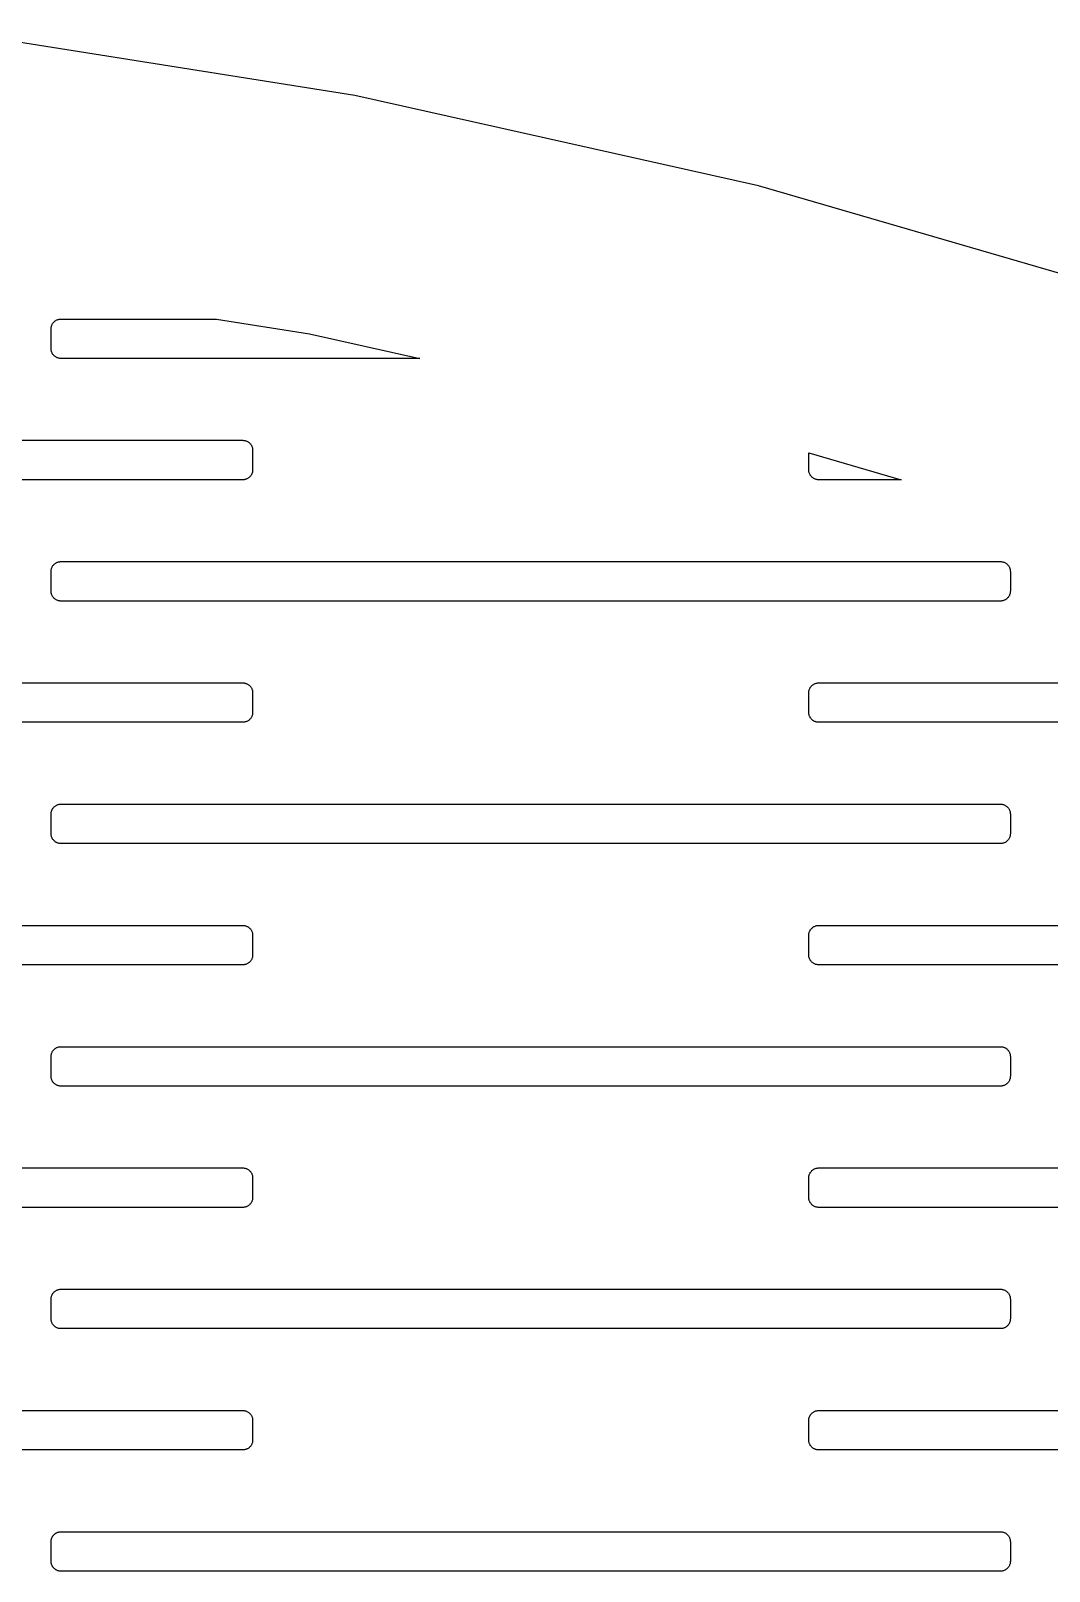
# Model space of a CAD drawing. Header units: metres. Extents: x -217 to 217, y -217 to 217.
# Drawn here: x 30 to 63.6, y 164.7 to 215.5 of the extents above; entities that cross this region are included whole.
import ezdxf

# ---------------------------------------------------------------- set-up
doc = ezdxf.new("R2010")
doc.units = ezdxf.units.M

msp = doc.modelspace()

# ---------------------------------------------------------------- linework, layer by layer
for p, q in [((40.6987, 213.35), (27.222, 215.485)), ((54.0147, 210.374), (40.6987, 213.35)), ((67.1176, 206.567), (54.0147, 210.374)), ((30.6937, 205.753), (30.7006, 205.772)), ((30.7006, 205.772), (30.7087, 205.791)), ((30.7087, 205.791), (30.718, 205.809)), ((30.718, 205.809), (30.7284, 205.827)), ((30.7284, 205.827), (30.7399, 205.844)), ((30.7399, 205.844), (30.7524, 205.86)), ((30.7524, 205.86), (30.7659, 205.875)), ((30.7659, 205.875), (30.7803, 205.89)), ((30.7803, 205.89), (30.7956, 205.903)), ((30.7956, 205.903), (30.8118, 205.916)), ((30.8118, 205.916), (30.8286, 205.927)), ((30.8286, 205.927), (30.8462, 205.938)), ((30.8462, 205.938), (30.8644, 205.947)), ((30.8644, 205.947), (30.8831, 205.955)), ((30.8831, 205.955), (30.9024, 205.962)), ((30.9024, 205.962), (30.922, 205.968)), ((30.922, 205.968), (30.9419, 205.972)), ((30.9419, 205.972), (30.9621, 205.975)), ((30.9621, 205.975), (30.9824, 205.977)), ((30.9824, 205.977), (31.0028, 205.978)), ((31.0028, 205.978), (36.1308, 205.978)), ((36.1308, 205.978), (39.1996, 205.492)), ((30.6778, 205.653), (30.6784, 205.673)), ((30.6778, 205.003), (30.6778, 205.653)), ((30.6784, 205.673), (30.6804, 205.694)), ((30.6804, 205.694), (30.6835, 205.714)), ((30.6835, 205.714), (30.688, 205.734)), ((30.688, 205.734), (30.6937, 205.753)), ((39.1996, 205.492), (42.841, 204.678)), ((30.6784, 204.982), (30.6778, 205.003)), ((30.6804, 204.962), (30.6784, 204.982)), ((30.6835, 204.942), (30.6804, 204.962)), ((30.688, 204.922), (30.6835, 204.942)), ((30.6937, 204.902), (30.688, 204.922)), ((30.7006, 204.883), (30.6937, 204.902)), ((30.7087, 204.864), (30.7006, 204.883)), ((30.718, 204.846), (30.7087, 204.864)), ((30.7284, 204.829), (30.718, 204.846)), ((30.7399, 204.812), (30.7284, 204.829)), ((30.7524, 204.796), (30.7399, 204.812)), ((30.7659, 204.78), (30.7524, 204.796)), ((30.7803, 204.766), (30.7659, 204.78)), ((30.7956, 204.752), (30.7803, 204.766)), ((30.8118, 204.74), (30.7956, 204.752)), ((30.8286, 204.728), (30.8118, 204.74)), ((30.8462, 204.718), (30.8286, 204.728)), ((30.8644, 204.709), (30.8462, 204.718)), ((30.8831, 204.701), (30.8644, 204.709)), ((30.9024, 204.694), (30.8831, 204.701)), ((30.922, 204.688), (30.9024, 204.694)), ((30.9419, 204.684), (30.922, 204.688)), ((30.9621, 204.68), (30.9419, 204.684)), ((30.9824, 204.678), (30.9621, 204.68)), ((31.0028, 204.678), (30.9824, 204.678)), ((42.841, 204.678), (31.0028, 204.678)), ((6.00279, 201.978), (37.0028, 201.978)), ((37.0028, 201.978), (37.0232, 201.977)), ((37.0232, 201.977), (37.0435, 201.975)), ((37.0435, 201.975), (37.0637, 201.972)), ((37.0637, 201.972), (37.0836, 201.968)), ((37.0836, 201.968), (37.1032, 201.962)), ((37.1032, 201.962), (37.1224, 201.955)), ((37.1224, 201.955), (37.1412, 201.947)), ((37.1412, 201.947), (37.1594, 201.938)), ((37.1594, 201.938), (37.1769, 201.927)), ((37.1769, 201.927), (37.1938, 201.916)), ((37.1938, 201.916), (37.21, 201.903)), ((37.21, 201.903), (37.2253, 201.89)), ((37.2253, 201.89), (37.2397, 201.875)), ((37.2397, 201.875), (37.2532, 201.86)), ((37.2532, 201.86), (37.2657, 201.844)), ((37.2657, 201.844), (37.2772, 201.827)), ((37.2772, 201.827), (37.2876, 201.809)), ((37.2876, 201.809), (37.2969, 201.791)), ((37.2969, 201.791), (37.305, 201.772)), ((37.305, 201.772), (37.3119, 201.753)), ((37.3119, 201.753), (37.3176, 201.734)), ((37.3176, 201.734), (37.322, 201.714)), ((37.322, 201.714), (37.3252, 201.694)), ((37.3252, 201.694), (37.3271, 201.673)), ((37.3271, 201.673), (37.3278, 201.653)), ((37.3278, 201.653), (37.3278, 201.003)), ((55.6778, 201.003), (55.6778, 201.564)), ((55.6778, 201.564), (58.7271, 200.678)), ((37.0836, 200.688), (37.0637, 200.684)), ((37.1032, 200.694), (37.0836, 200.688)), ((37.1224, 200.701), (37.1032, 200.694)), ((37.1412, 200.709), (37.1224, 200.701)), ((37.1594, 200.718), (37.1412, 200.709)), ((37.1769, 200.728), (37.1594, 200.718)), ((37.1938, 200.74), (37.1769, 200.728)), ((37.21, 200.752), (37.1938, 200.74)), ((37.2253, 200.766), (37.21, 200.752)), ((37.2397, 200.78), (37.2253, 200.766)), ((37.2532, 200.796), (37.2397, 200.78)), ((37.2657, 200.812), (37.2532, 200.796)), ((37.2772, 200.829), (37.2657, 200.812)), ((37.2876, 200.846), (37.2772, 200.829)), ((37.2969, 200.864), (37.2876, 200.846)), ((37.305, 200.883), (37.2969, 200.864)), ((37.3119, 200.902), (37.305, 200.883)), ((37.3176, 200.922), (37.3119, 200.902)), ((37.322, 200.942), (37.3176, 200.922)), ((37.3252, 200.962), (37.322, 200.942)), ((37.3271, 200.982), (37.3252, 200.962)), ((37.3278, 201.003), (37.3271, 200.982)), ((55.6784, 200.982), (55.6778, 201.003)), ((55.6804, 200.962), (55.6784, 200.982)), ((55.6835, 200.942), (55.6804, 200.962)), ((55.688, 200.922), (55.6835, 200.942)), ((55.6937, 200.902), (55.688, 200.922)), ((55.7006, 200.883), (55.6937, 200.902)), ((55.7087, 200.864), (55.7006, 200.883)), ((55.718, 200.846), (55.7087, 200.864)), ((55.7284, 200.829), (55.718, 200.846)), ((55.7399, 200.812), (55.7284, 200.829)), ((55.7524, 200.796), (55.7399, 200.812)), ((55.7659, 200.78), (55.7524, 200.796)), ((55.7803, 200.766), (55.7659, 200.78)), ((55.7956, 200.752), (55.7803, 200.766)), ((55.8118, 200.74), (55.7956, 200.752)), ((55.8286, 200.728), (55.8118, 200.74)), ((55.8462, 200.718), (55.8286, 200.728)), ((55.8644, 200.709), (55.8462, 200.718)), ((55.8831, 200.701), (55.8644, 200.709)), ((55.9024, 200.694), (55.8831, 200.701)), ((55.922, 200.688), (55.9024, 200.694)), ((55.9419, 200.684), (55.922, 200.688)), ((37.0028, 200.678), (6.00279, 200.678)), ((37.0232, 200.678), (37.0028, 200.678)), ((37.0435, 200.68), (37.0232, 200.678)), ((37.0637, 200.684), (37.0435, 200.68)), ((55.9621, 200.68), (55.9419, 200.684)), ((55.9824, 200.678), (55.9621, 200.68)), ((56.0028, 200.678), (55.9824, 200.678)), ((58.7271, 200.678), (56.0028, 200.678)), ((30.6778, 197.653), (30.6784, 197.673)), ((30.6778, 197.003), (30.6778, 197.653)), ((30.6784, 197.673), (30.6804, 197.694)), ((30.6804, 197.694), (30.6835, 197.714)), ((30.6835, 197.714), (30.688, 197.734)), ((30.688, 197.734), (30.6937, 197.753)), ((30.6937, 197.753), (30.7006, 197.772)), ((30.7006, 197.772), (30.7087, 197.791)), ((30.7087, 197.791), (30.718, 197.809)), ((30.718, 197.809), (30.7284, 197.827)), ((30.7284, 197.827), (30.7399, 197.844)), ((30.7399, 197.844), (30.7524, 197.86)), ((30.7524, 197.86), (30.7659, 197.875)), ((30.7659, 197.875), (30.7803, 197.89)), ((30.7803, 197.89), (30.7956, 197.903)), ((30.7956, 197.903), (30.8118, 197.916)), ((30.8118, 197.916), (30.8286, 197.927)), ((30.8286, 197.927), (30.8462, 197.938)), ((30.8462, 197.938), (30.8644, 197.947)), ((30.8644, 197.947), (30.8831, 197.955)), ((30.8831, 197.955), (30.9024, 197.962)), ((30.9024, 197.962), (30.922, 197.968)), ((30.922, 197.968), (30.9419, 197.972)), ((30.9419, 197.972), (30.9621, 197.975)), ((30.9621, 197.975), (30.9824, 197.977)), ((30.9824, 197.977), (31.0028, 197.978)), ((31.0028, 197.978), (62.0028, 197.978)), ((62.0028, 197.978), (62.0232, 197.977)), ((62.0232, 197.977), (62.0435, 197.975)), ((62.0435, 197.975), (62.0637, 197.972)), ((62.0637, 197.972), (62.0836, 197.968)), ((62.0836, 197.968), (62.1032, 197.962)), ((62.1032, 197.962), (62.1224, 197.955)), ((62.1224, 197.955), (62.1412, 197.947)), ((62.1412, 197.947), (62.1594, 197.938)), ((62.1594, 197.938), (62.1769, 197.927)), ((62.1769, 197.927), (62.1938, 197.916)), ((62.1938, 197.916), (62.21, 197.903)), ((62.21, 197.903), (62.2253, 197.89)), ((62.2253, 197.89), (62.2397, 197.875)), ((62.2397, 197.875), (62.2532, 197.86)), ((62.2532, 197.86), (62.2657, 197.844)), ((62.2657, 197.844), (62.2772, 197.827)), ((62.2772, 197.827), (62.2876, 197.809)), ((62.2876, 197.809), (62.2969, 197.791)), ((62.2969, 197.791), (62.305, 197.772)), ((62.305, 197.772), (62.3119, 197.753)), ((62.3119, 197.753), (62.3176, 197.734)), ((62.3176, 197.734), (62.322, 197.714)), ((62.322, 197.714), (62.3252, 197.694)), ((62.3252, 197.694), (62.3271, 197.673)), ((62.3271, 197.673), (62.3278, 197.653)), ((62.3278, 197.653), (62.3278, 197.003)), ((30.6784, 196.982), (30.6778, 197.003)), ((30.6804, 196.962), (30.6784, 196.982)), ((30.6835, 196.942), (30.6804, 196.962)), ((30.688, 196.922), (30.6835, 196.942)), ((30.6937, 196.902), (30.688, 196.922)), ((30.7006, 196.883), (30.6937, 196.902)), ((30.7087, 196.864), (30.7006, 196.883)), ((30.718, 196.846), (30.7087, 196.864)), ((30.7284, 196.829), (30.718, 196.846)), ((30.7399, 196.812), (30.7284, 196.829)), ((30.7524, 196.796), (30.7399, 196.812)), ((30.7659, 196.78), (30.7524, 196.796)), ((30.7803, 196.766), (30.7659, 196.78)), ((30.7956, 196.752), (30.7803, 196.766)), ((30.8118, 196.74), (30.7956, 196.752)), ((30.8286, 196.728), (30.8118, 196.74)), ((30.8462, 196.718), (30.8286, 196.728)), ((30.8644, 196.709), (30.8462, 196.718)), ((30.8831, 196.701), (30.8644, 196.709)), ((30.9024, 196.694), (30.8831, 196.701)), ((30.922, 196.688), (30.9024, 196.694)), ((30.9419, 196.684), (30.922, 196.688)), ((30.9621, 196.68), (30.9419, 196.684)), ((30.9824, 196.678), (30.9621, 196.68)), ((31.0028, 196.678), (30.9824, 196.678)), ((62.0028, 196.678), (31.0028, 196.678)), ((62.0232, 196.678), (62.0028, 196.678)), ((62.0435, 196.68), (62.0232, 196.678)), ((62.0637, 196.684), (62.0435, 196.68)), ((62.0836, 196.688), (62.0637, 196.684)), ((62.1032, 196.694), (62.0836, 196.688)), ((62.1224, 196.701), (62.1032, 196.694)), ((62.1412, 196.709), (62.1224, 196.701)), ((62.1594, 196.718), (62.1412, 196.709)), ((62.1769, 196.728), (62.1594, 196.718)), ((62.1938, 196.74), (62.1769, 196.728)), ((62.21, 196.752), (62.1938, 196.74)), ((62.2253, 196.766), (62.21, 196.752)), ((62.2397, 196.78), (62.2253, 196.766)), ((62.2532, 196.796), (62.2397, 196.78)), ((62.2657, 196.812), (62.2532, 196.796)), ((62.2772, 196.829), (62.2657, 196.812)), ((62.2876, 196.846), (62.2772, 196.829)), ((62.2969, 196.864), (62.2876, 196.846)), ((62.305, 196.883), (62.2969, 196.864)), ((62.3119, 196.902), (62.305, 196.883)), ((62.3176, 196.922), (62.3119, 196.902)), ((62.322, 196.942), (62.3176, 196.922)), ((62.3252, 196.962), (62.322, 196.942)), ((62.3271, 196.982), (62.3252, 196.962)), ((62.3278, 197.003), (62.3271, 196.982)), ((6.00279, 193.978), (37.0028, 193.978)), ((37.0028, 193.978), (37.0232, 193.977)), ((37.0232, 193.977), (37.0435, 193.975)), ((37.0435, 193.975), (37.0637, 193.972)), ((37.0637, 193.972), (37.0836, 193.968)), ((37.0836, 193.968), (37.1032, 193.962)), ((37.1032, 193.962), (37.1224, 193.955)), ((37.1224, 193.955), (37.1412, 193.947)), ((37.1412, 193.947), (37.1594, 193.938)), ((37.1594, 193.938), (37.1769, 193.927)), ((37.1769, 193.927), (37.1938, 193.916)), ((37.1938, 193.916), (37.21, 193.903)), ((37.21, 193.903), (37.2253, 193.89)), ((37.2253, 193.89), (37.2397, 193.875)), ((37.2397, 193.875), (37.2532, 193.86)), ((37.2532, 193.86), (37.2657, 193.844)), ((37.2657, 193.844), (37.2772, 193.827)), ((37.2772, 193.827), (37.2876, 193.809)), ((37.2876, 193.809), (37.2969, 193.791)), ((37.2969, 193.791), (37.305, 193.772)), ((37.305, 193.772), (37.3119, 193.753)), ((37.3119, 193.753), (37.3176, 193.734)), ((37.3176, 193.734), (37.322, 193.714)), ((37.322, 193.714), (37.3252, 193.694)), ((37.3252, 193.694), (37.3271, 193.673)), ((37.3271, 193.673), (37.3278, 193.653)), ((37.3278, 193.653), (37.3278, 193.003)), ((55.6778, 193.653), (55.6784, 193.673)), ((55.6778, 193.003), (55.6778, 193.653)), ((55.6784, 193.673), (55.6804, 193.694)), ((55.6804, 193.694), (55.6835, 193.714)), ((55.6835, 193.714), (55.688, 193.734)), ((55.688, 193.734), (55.6937, 193.753)), ((55.6937, 193.753), (55.7006, 193.772)), ((55.7006, 193.772), (55.7087, 193.791)), ((55.7087, 193.791), (55.718, 193.809)), ((55.718, 193.809), (55.7284, 193.827)), ((55.7284, 193.827), (55.7399, 193.844)), ((55.7399, 193.844), (55.7524, 193.86)), ((55.7524, 193.86), (55.7659, 193.875)), ((55.7659, 193.875), (55.7803, 193.89)), ((55.7803, 193.89), (55.7956, 193.903)), ((55.7956, 193.903), (55.8118, 193.916)), ((55.8118, 193.916), (55.8286, 193.927)), ((55.8286, 193.927), (55.8462, 193.938)), ((55.8462, 193.938), (55.8644, 193.947)), ((55.8644, 193.947), (55.8831, 193.955)), ((55.8831, 193.955), (55.9024, 193.962)), ((55.9024, 193.962), (55.922, 193.968)), ((55.922, 193.968), (55.9419, 193.972)), ((55.9419, 193.972), (55.9621, 193.975)), ((55.9621, 193.975), (55.9824, 193.977)), ((55.9824, 193.977), (56.0028, 193.978)), ((56.0028, 193.978), (78.2327, 193.978)), ((37.0028, 192.678), (6.00279, 192.678)), ((37.0232, 192.678), (37.0028, 192.678)), ((37.0435, 192.68), (37.0232, 192.678)), ((37.0637, 192.684), (37.0435, 192.68)), ((37.0836, 192.688), (37.0637, 192.684)), ((37.1032, 192.694), (37.0836, 192.688)), ((37.1224, 192.701), (37.1032, 192.694)), ((37.1412, 192.709), (37.1224, 192.701)), ((37.1594, 192.718), (37.1412, 192.709)), ((37.1769, 192.728), (37.1594, 192.718)), ((37.1938, 192.74), (37.1769, 192.728)), ((37.21, 192.752), (37.1938, 192.74)), ((37.2253, 192.766), (37.21, 192.752)), ((37.2397, 192.78), (37.2253, 192.766)), ((37.2532, 192.796), (37.2397, 192.78)), ((37.2657, 192.812), (37.2532, 192.796)), ((37.2772, 192.829), (37.2657, 192.812)), ((37.2876, 192.846), (37.2772, 192.829)), ((37.2969, 192.864), (37.2876, 192.846)), ((37.305, 192.883), (37.2969, 192.864)), ((37.3119, 192.902), (37.305, 192.883)), ((37.3176, 192.922), (37.3119, 192.902)), ((37.322, 192.942), (37.3176, 192.922)), ((37.3252, 192.962), (37.322, 192.942)), ((37.3271, 192.982), (37.3252, 192.962)), ((37.3278, 193.003), (37.3271, 192.982)), ((55.6784, 192.982), (55.6778, 193.003)), ((55.6804, 192.962), (55.6784, 192.982)), ((55.6835, 192.942), (55.6804, 192.962)), ((55.688, 192.922), (55.6835, 192.942)), ((55.6937, 192.902), (55.688, 192.922)), ((55.7006, 192.883), (55.6937, 192.902)), ((55.7087, 192.864), (55.7006, 192.883)), ((55.718, 192.846), (55.7087, 192.864)), ((55.7284, 192.829), (55.718, 192.846)), ((55.7399, 192.812), (55.7284, 192.829)), ((55.7524, 192.796), (55.7399, 192.812)), ((55.7659, 192.78), (55.7524, 192.796)), ((55.7803, 192.766), (55.7659, 192.78)), ((55.7956, 192.752), (55.7803, 192.766)), ((55.8118, 192.74), (55.7956, 192.752)), ((55.8286, 192.728), (55.8118, 192.74)), ((55.8462, 192.718), (55.8286, 192.728)), ((55.8644, 192.709), (55.8462, 192.718)), ((55.8831, 192.701), (55.8644, 192.709)), ((55.9024, 192.694), (55.8831, 192.701)), ((55.922, 192.688), (55.9024, 192.694)), ((55.9419, 192.684), (55.922, 192.688)), ((55.9621, 192.68), (55.9419, 192.684)), ((55.9824, 192.678), (55.9621, 192.68)), ((56.0028, 192.678), (55.9824, 192.678)), ((81.2368, 192.678), (56.0028, 192.678)), ((30.6778, 189.653), (30.6784, 189.673)), ((30.6778, 189.003), (30.6778, 189.653)), ((30.6784, 189.673), (30.6804, 189.694)), ((30.6804, 189.694), (30.6835, 189.714)), ((30.6835, 189.714), (30.688, 189.734)), ((30.688, 189.734), (30.6937, 189.753)), ((30.6937, 189.753), (30.7006, 189.772)), ((30.7006, 189.772), (30.7087, 189.791)), ((30.7087, 189.791), (30.718, 189.809)), ((30.718, 189.809), (30.7284, 189.827)), ((30.7284, 189.827), (30.7399, 189.844)), ((30.7399, 189.844), (30.7524, 189.86)), ((30.7524, 189.86), (30.7659, 189.875)), ((30.7659, 189.875), (30.7803, 189.89)), ((30.7803, 189.89), (30.7956, 189.903)), ((30.7956, 189.903), (30.8118, 189.916)), ((30.8118, 189.916), (30.8286, 189.927)), ((30.8286, 189.927), (30.8462, 189.938)), ((30.8462, 189.938), (30.8644, 189.947)), ((30.8644, 189.947), (30.8831, 189.955)), ((30.8831, 189.955), (30.9024, 189.962)), ((30.9024, 189.962), (30.922, 189.968)), ((30.922, 189.968), (30.9419, 189.972)), ((30.9419, 189.972), (30.9621, 189.975)), ((30.9621, 189.975), (30.9824, 189.977)), ((30.9824, 189.977), (31.0028, 189.978)), ((31.0028, 189.978), (62.0028, 189.978)), ((62.0028, 189.978), (62.0232, 189.977)), ((62.0232, 189.977), (62.0435, 189.975)), ((62.0435, 189.975), (62.0637, 189.972)), ((62.0637, 189.972), (62.0836, 189.968)), ((62.0836, 189.968), (62.1032, 189.962)), ((62.1032, 189.962), (62.1224, 189.955)), ((62.1224, 189.955), (62.1412, 189.947)), ((62.1412, 189.947), (62.1594, 189.938)), ((62.1594, 189.938), (62.1769, 189.927)), ((62.1769, 189.927), (62.1938, 189.916)), ((62.1938, 189.916), (62.21, 189.903)), ((62.21, 189.903), (62.2253, 189.89)), ((62.2253, 189.89), (62.2397, 189.875)), ((62.2397, 189.875), (62.2532, 189.86)), ((62.2532, 189.86), (62.2657, 189.844)), ((62.2657, 189.844), (62.2772, 189.827)), ((62.2772, 189.827), (62.2876, 189.809)), ((62.2876, 189.809), (62.2969, 189.791)), ((62.2969, 189.791), (62.305, 189.772)), ((62.305, 189.772), (62.3119, 189.753)), ((62.3119, 189.753), (62.3176, 189.734)), ((62.3176, 189.734), (62.322, 189.714)), ((62.322, 189.714), (62.3252, 189.694)), ((62.3252, 189.694), (62.3271, 189.673)), ((62.3271, 189.673), (62.3278, 189.653)), ((62.3278, 189.653), (62.3278, 189.003)), ((30.6784, 188.982), (30.6778, 189.003)), ((62.3278, 189.003), (62.3271, 188.982)), ((30.6804, 188.962), (30.6784, 188.982)), ((30.6835, 188.942), (30.6804, 188.962)), ((30.688, 188.922), (30.6835, 188.942)), ((30.6937, 188.902), (30.688, 188.922)), ((30.7006, 188.883), (30.6937, 188.902)), ((30.7087, 188.864), (30.7006, 188.883)), ((30.718, 188.846), (30.7087, 188.864)), ((30.7284, 188.829), (30.718, 188.846)), ((30.7399, 188.812), (30.7284, 188.829)), ((30.7524, 188.796), (30.7399, 188.812)), ((30.7659, 188.78), (30.7524, 188.796)), ((30.7803, 188.766), (30.7659, 188.78)), ((30.7956, 188.752), (30.7803, 188.766)), ((30.8118, 188.74), (30.7956, 188.752)), ((30.8286, 188.728), (30.8118, 188.74)), ((30.8462, 188.718), (30.8286, 188.728)), ((30.8644, 188.709), (30.8462, 188.718)), ((30.8831, 188.701), (30.8644, 188.709)), ((30.9024, 188.694), (30.8831, 188.701)), ((30.922, 188.688), (30.9024, 188.694)), ((30.9419, 188.684), (30.922, 188.688)), ((30.9621, 188.68), (30.9419, 188.684)), ((30.9824, 188.678), (30.9621, 188.68)), ((31.0028, 188.678), (30.9824, 188.678)), ((62.0028, 188.678), (31.0028, 188.678)), ((62.0232, 188.678), (62.0028, 188.678)), ((62.0435, 188.68), (62.0232, 188.678)), ((62.0637, 188.684), (62.0435, 188.68)), ((62.0836, 188.688), (62.0637, 188.684)), ((62.1032, 188.694), (62.0836, 188.688)), ((62.1224, 188.701), (62.1032, 188.694)), ((62.1412, 188.709), (62.1224, 188.701)), ((62.1594, 188.718), (62.1412, 188.709)), ((62.1769, 188.728), (62.1594, 188.718)), ((62.1938, 188.74), (62.1769, 188.728)), ((62.21, 188.752), (62.1938, 188.74)), ((62.2253, 188.766), (62.21, 188.752)), ((62.2397, 188.78), (62.2253, 188.766)), ((62.2532, 188.796), (62.2397, 188.78)), ((62.2657, 188.812), (62.2532, 188.796)), ((62.2772, 188.829), (62.2657, 188.812)), ((62.2876, 188.846), (62.2772, 188.829)), ((62.2969, 188.864), (62.2876, 188.846)), ((62.305, 188.883), (62.2969, 188.864)), ((62.3119, 188.902), (62.305, 188.883)), ((62.3176, 188.922), (62.3119, 188.902)), ((62.322, 188.942), (62.3176, 188.922)), ((62.3252, 188.962), (62.322, 188.942)), ((62.3271, 188.982), (62.3252, 188.962)), ((6.00279, 185.978), (37.0028, 185.978)), ((37.0028, 185.978), (37.0232, 185.977)), ((37.0232, 185.977), (37.0435, 185.975)), ((37.0435, 185.975), (37.0637, 185.972)), ((37.0637, 185.972), (37.0836, 185.968)), ((37.0836, 185.968), (37.1032, 185.962)), ((37.1032, 185.962), (37.1224, 185.955)), ((37.1224, 185.955), (37.1412, 185.947)), ((55.8644, 185.947), (55.8831, 185.955)), ((55.8831, 185.955), (55.9024, 185.962)), ((55.9024, 185.962), (55.922, 185.968)), ((55.922, 185.968), (55.9419, 185.972)), ((55.9419, 185.972), (55.9621, 185.975)), ((55.9621, 185.975), (55.9824, 185.977)), ((55.9824, 185.977), (56.0028, 185.978)), ((56.0028, 185.978), (87.0028, 185.978)), ((37.1412, 185.947), (37.1594, 185.938)), ((37.1594, 185.938), (37.1769, 185.927)), ((37.1769, 185.927), (37.1938, 185.916)), ((37.1938, 185.916), (37.21, 185.903)), ((37.21, 185.903), (37.2253, 185.89)), ((37.2253, 185.89), (37.2397, 185.875)), ((37.2397, 185.875), (37.2532, 185.86)), ((37.2532, 185.86), (37.2657, 185.844)), ((37.2657, 185.844), (37.2772, 185.827)), ((37.2772, 185.827), (37.2876, 185.809)), ((37.2876, 185.809), (37.2969, 185.791)), ((37.2969, 185.791), (37.305, 185.772)), ((37.305, 185.772), (37.3119, 185.753)), ((37.3119, 185.753), (37.3176, 185.734)), ((37.3176, 185.734), (37.322, 185.714)), ((37.322, 185.714), (37.3252, 185.694)), ((37.3252, 185.694), (37.3271, 185.673)), ((37.3271, 185.673), (37.3278, 185.653)), ((37.3278, 185.653), (37.3278, 185.003)), ((55.6778, 185.653), (55.6784, 185.673)), ((55.6778, 185.003), (55.6778, 185.653)), ((55.6784, 185.673), (55.6804, 185.694)), ((55.6804, 185.694), (55.6835, 185.714)), ((55.6835, 185.714), (55.688, 185.734)), ((55.688, 185.734), (55.6937, 185.753)), ((55.6937, 185.753), (55.7006, 185.772)), ((55.7006, 185.772), (55.7087, 185.791)), ((55.7087, 185.791), (55.718, 185.809)), ((55.718, 185.809), (55.7284, 185.827)), ((55.7284, 185.827), (55.7399, 185.844)), ((55.7399, 185.844), (55.7524, 185.86)), ((55.7524, 185.86), (55.7659, 185.875)), ((55.7659, 185.875), (55.7803, 185.89)), ((55.7803, 185.89), (55.7956, 185.903)), ((55.7956, 185.903), (55.8118, 185.916)), ((55.8118, 185.916), (55.8286, 185.927)), ((55.8286, 185.927), (55.8462, 185.938)), ((55.8462, 185.938), (55.8644, 185.947)), ((37.322, 184.942), (37.3176, 184.922)), ((37.3252, 184.962), (37.322, 184.942)), ((37.3271, 184.982), (37.3252, 184.962)), ((37.3278, 185.003), (37.3271, 184.982)), ((55.6784, 184.982), (55.6778, 185.003)), ((55.6804, 184.962), (55.6784, 184.982)), ((55.6835, 184.942), (55.6804, 184.962)), ((55.688, 184.922), (55.6835, 184.942)), ((37.0028, 184.678), (6.00279, 184.678)), ((37.0232, 184.678), (37.0028, 184.678)), ((37.0435, 184.68), (37.0232, 184.678)), ((37.0637, 184.684), (37.0435, 184.68)), ((37.0836, 184.688), (37.0637, 184.684)), ((37.1032, 184.694), (37.0836, 184.688)), ((37.1224, 184.701), (37.1032, 184.694)), ((37.1412, 184.709), (37.1224, 184.701)), ((37.1594, 184.718), (37.1412, 184.709)), ((37.1769, 184.728), (37.1594, 184.718)), ((37.1938, 184.74), (37.1769, 184.728)), ((37.21, 184.752), (37.1938, 184.74)), ((37.2253, 184.766), (37.21, 184.752)), ((37.2397, 184.78), (37.2253, 184.766)), ((37.2532, 184.796), (37.2397, 184.78)), ((37.2657, 184.812), (37.2532, 184.796)), ((37.2772, 184.829), (37.2657, 184.812)), ((37.2876, 184.846), (37.2772, 184.829)), ((37.2969, 184.864), (37.2876, 184.846)), ((37.305, 184.883), (37.2969, 184.864)), ((37.3119, 184.902), (37.305, 184.883)), ((37.3176, 184.922), (37.3119, 184.902)), ((55.6937, 184.902), (55.688, 184.922)), ((55.7006, 184.883), (55.6937, 184.902)), ((55.7087, 184.864), (55.7006, 184.883)), ((55.718, 184.846), (55.7087, 184.864)), ((55.7284, 184.829), (55.718, 184.846)), ((55.7399, 184.812), (55.7284, 184.829)), ((55.7524, 184.796), (55.7399, 184.812)), ((55.7659, 184.78), (55.7524, 184.796)), ((55.7803, 184.766), (55.7659, 184.78)), ((55.7956, 184.752), (55.7803, 184.766)), ((55.8118, 184.74), (55.7956, 184.752)), ((55.8286, 184.728), (55.8118, 184.74)), ((55.8462, 184.718), (55.8286, 184.728)), ((55.8644, 184.709), (55.8462, 184.718)), ((55.8831, 184.701), (55.8644, 184.709)), ((55.9024, 184.694), (55.8831, 184.701)), ((55.922, 184.688), (55.9024, 184.694)), ((55.9419, 184.684), (55.922, 184.688)), ((55.9621, 184.68), (55.9419, 184.684)), ((55.9824, 184.678), (55.9621, 184.68)), ((56.0028, 184.678), (55.9824, 184.678)), ((87.0028, 184.678), (56.0028, 184.678)), ((30.7659, 181.875), (30.7803, 181.89)), ((30.7803, 181.89), (30.7956, 181.903)), ((30.7956, 181.903), (30.8118, 181.916)), ((30.8118, 181.916), (30.8286, 181.927)), ((30.8286, 181.927), (30.8462, 181.938)), ((30.8462, 181.938), (30.8644, 181.947)), ((30.8644, 181.947), (30.8831, 181.955)), ((30.8831, 181.955), (30.9024, 181.962)), ((30.9024, 181.962), (30.922, 181.968)), ((30.922, 181.968), (30.9419, 181.972)), ((30.9419, 181.972), (30.9621, 181.975)), ((30.9621, 181.975), (30.9824, 181.977)), ((30.9824, 181.977), (31.0028, 181.978)), ((31.0028, 181.978), (62.0028, 181.978)), ((62.0028, 181.978), (62.0232, 181.977)), ((62.0232, 181.977), (62.0435, 181.975)), ((62.0435, 181.975), (62.0637, 181.972)), ((62.0637, 181.972), (62.0836, 181.968)), ((62.0836, 181.968), (62.1032, 181.962)), ((62.1032, 181.962), (62.1224, 181.955)), ((62.1224, 181.955), (62.1412, 181.947)), ((62.1412, 181.947), (62.1594, 181.938)), ((62.1594, 181.938), (62.1769, 181.927)), ((62.1769, 181.927), (62.1938, 181.916)), ((62.1938, 181.916), (62.21, 181.903)), ((62.21, 181.903), (62.2253, 181.89)), ((62.2253, 181.89), (62.2397, 181.875)), ((30.6778, 181.653), (30.6784, 181.673)), ((30.6778, 181.003), (30.6778, 181.653)), ((30.6784, 181.673), (30.6804, 181.694)), ((30.6804, 181.694), (30.6835, 181.714)), ((30.6835, 181.714), (30.688, 181.734)), ((30.688, 181.734), (30.6937, 181.753)), ((30.6937, 181.753), (30.7006, 181.772)), ((30.7006, 181.772), (30.7087, 181.791)), ((30.7087, 181.791), (30.718, 181.809)), ((30.718, 181.809), (30.7284, 181.827)), ((30.7284, 181.827), (30.7399, 181.844)), ((30.7399, 181.844), (30.7524, 181.86)), ((30.7524, 181.86), (30.7659, 181.875)), ((62.2397, 181.875), (62.2532, 181.86)), ((62.2532, 181.86), (62.2657, 181.844)), ((62.2657, 181.844), (62.2772, 181.827)), ((62.2772, 181.827), (62.2876, 181.809)), ((62.2876, 181.809), (62.2969, 181.791)), ((62.2969, 181.791), (62.305, 181.772)), ((62.305, 181.772), (62.3119, 181.753)), ((62.3119, 181.753), (62.3176, 181.734)), ((62.3176, 181.734), (62.322, 181.714)), ((62.322, 181.714), (62.3252, 181.694)), ((62.3252, 181.694), (62.3271, 181.673)), ((62.3271, 181.673), (62.3278, 181.653)), ((62.3278, 181.653), (62.3278, 181.003)), ((30.6784, 180.982), (30.6778, 181.003)), ((30.6804, 180.962), (30.6784, 180.982)), ((30.6835, 180.942), (30.6804, 180.962)), ((30.688, 180.922), (30.6835, 180.942)), ((30.6937, 180.902), (30.688, 180.922)), ((30.7006, 180.883), (30.6937, 180.902)), ((30.7087, 180.864), (30.7006, 180.883)), ((62.305, 180.883), (62.2969, 180.864)), ((62.3119, 180.902), (62.305, 180.883)), ((62.3176, 180.922), (62.3119, 180.902)), ((62.322, 180.942), (62.3176, 180.922)), ((62.3252, 180.962), (62.322, 180.942)), ((62.3271, 180.982), (62.3252, 180.962)), ((62.3278, 181.003), (62.3271, 180.982)), ((30.718, 180.846), (30.7087, 180.864)), ((30.7284, 180.829), (30.718, 180.846)), ((30.7399, 180.812), (30.7284, 180.829)), ((30.7524, 180.796), (30.7399, 180.812)), ((30.7659, 180.78), (30.7524, 180.796)), ((30.7803, 180.766), (30.7659, 180.78)), ((30.7956, 180.752), (30.7803, 180.766)), ((30.8118, 180.74), (30.7956, 180.752)), ((30.8286, 180.728), (30.8118, 180.74)), ((30.8462, 180.718), (30.8286, 180.728)), ((30.8644, 180.709), (30.8462, 180.718)), ((30.8831, 180.701), (30.8644, 180.709)), ((30.9024, 180.694), (30.8831, 180.701)), ((30.922, 180.688), (30.9024, 180.694)), ((30.9419, 180.684), (30.922, 180.688)), ((30.9621, 180.68), (30.9419, 180.684)), ((30.9824, 180.678), (30.9621, 180.68)), ((31.0028, 180.678), (30.9824, 180.678)), ((62.0028, 180.678), (31.0028, 180.678)), ((62.0232, 180.678), (62.0028, 180.678)), ((62.0435, 180.68), (62.0232, 180.678)), ((62.0637, 180.684), (62.0435, 180.68)), ((62.0836, 180.688), (62.0637, 180.684)), ((62.1032, 180.694), (62.0836, 180.688)), ((62.1224, 180.701), (62.1032, 180.694)), ((62.1412, 180.709), (62.1224, 180.701)), ((62.1594, 180.718), (62.1412, 180.709)), ((62.1769, 180.728), (62.1594, 180.718)), ((62.1938, 180.74), (62.1769, 180.728)), ((62.21, 180.752), (62.1938, 180.74)), ((62.2253, 180.766), (62.21, 180.752)), ((62.2397, 180.78), (62.2253, 180.766)), ((62.2532, 180.796), (62.2397, 180.78)), ((62.2657, 180.812), (62.2532, 180.796)), ((62.2772, 180.829), (62.2657, 180.812)), ((62.2876, 180.846), (62.2772, 180.829)), ((62.2969, 180.864), (62.2876, 180.846)), ((6.00279, 177.978), (37.0028, 177.978)), ((37.0028, 177.978), (37.0232, 177.977)), ((37.0232, 177.977), (37.0435, 177.975)), ((37.0435, 177.975), (37.0637, 177.972)), ((37.0637, 177.972), (37.0836, 177.968)), ((37.0836, 177.968), (37.1032, 177.962)), ((37.1032, 177.962), (37.1224, 177.955)), ((37.1224, 177.955), (37.1412, 177.947)), ((37.1412, 177.947), (37.1594, 177.938)), ((37.1594, 177.938), (37.1769, 177.927)), ((37.1769, 177.927), (37.1938, 177.916)), ((37.1938, 177.916), (37.21, 177.903)), ((37.21, 177.903), (37.2253, 177.89)), ((37.2253, 177.89), (37.2397, 177.875)), ((37.2397, 177.875), (37.2532, 177.86)), ((37.2532, 177.86), (37.2657, 177.844)), ((37.2657, 177.844), (37.2772, 177.827)), ((37.2772, 177.827), (37.2876, 177.809)), ((55.718, 177.809), (55.7284, 177.827)), ((55.7284, 177.827), (55.7399, 177.844)), ((55.7399, 177.844), (55.7524, 177.86)), ((55.7524, 177.86), (55.7659, 177.875)), ((55.7659, 177.875), (55.7803, 177.89)), ((55.7803, 177.89), (55.7956, 177.903)), ((55.7956, 177.903), (55.8118, 177.916)), ((55.8118, 177.916), (55.8286, 177.927)), ((55.8286, 177.927), (55.8462, 177.938)), ((55.8462, 177.938), (55.8644, 177.947)), ((55.8644, 177.947), (55.8831, 177.955)), ((55.8831, 177.955), (55.9024, 177.962)), ((55.9024, 177.962), (55.922, 177.968)), ((55.922, 177.968), (55.9419, 177.972)), ((55.9419, 177.972), (55.9621, 177.975)), ((55.9621, 177.975), (55.9824, 177.977)), ((55.9824, 177.977), (56.0028, 177.978)), ((56.0028, 177.978), (87.0028, 177.978)), ((37.2876, 177.809), (37.2969, 177.791)), ((37.2969, 177.791), (37.305, 177.772)), ((37.305, 177.772), (37.3119, 177.753)), ((37.3119, 177.753), (37.3176, 177.734)), ((37.3176, 177.734), (37.322, 177.714)), ((37.322, 177.714), (37.3252, 177.694)), ((37.3252, 177.694), (37.3271, 177.673)), ((37.3271, 177.673), (37.3278, 177.653)), ((37.3278, 177.653), (37.3278, 177.003)), ((55.6778, 177.653), (55.6784, 177.673)), ((55.6778, 177.003), (55.6778, 177.653)), ((55.6784, 177.673), (55.6804, 177.694)), ((55.6804, 177.694), (55.6835, 177.714)), ((55.6835, 177.714), (55.688, 177.734)), ((55.688, 177.734), (55.6937, 177.753)), ((55.6937, 177.753), (55.7006, 177.772)), ((55.7006, 177.772), (55.7087, 177.791)), ((55.7087, 177.791), (55.718, 177.809)), ((37.2657, 176.812), (37.2532, 176.796)), ((37.2772, 176.829), (37.2657, 176.812)), ((37.2876, 176.846), (37.2772, 176.829)), ((37.2969, 176.864), (37.2876, 176.846)), ((37.305, 176.883), (37.2969, 176.864)), ((37.3119, 176.902), (37.305, 176.883)), ((37.3176, 176.922), (37.3119, 176.902)), ((37.322, 176.942), (37.3176, 176.922)), ((37.3252, 176.962), (37.322, 176.942)), ((37.3271, 176.982), (37.3252, 176.962)), ((37.3278, 177.003), (37.3271, 176.982)), ((55.6784, 176.982), (55.6778, 177.003)), ((55.6804, 176.962), (55.6784, 176.982)), ((55.6835, 176.942), (55.6804, 176.962)), ((55.688, 176.922), (55.6835, 176.942)), ((55.6937, 176.902), (55.688, 176.922)), ((55.7006, 176.883), (55.6937, 176.902)), ((55.7087, 176.864), (55.7006, 176.883)), ((55.718, 176.846), (55.7087, 176.864)), ((55.7284, 176.829), (55.718, 176.846)), ((55.7399, 176.812), (55.7284, 176.829)), ((55.7524, 176.796), (55.7399, 176.812)), ((37.0028, 176.678), (6.00279, 176.678)), ((37.0232, 176.678), (37.0028, 176.678)), ((37.0435, 176.68), (37.0232, 176.678)), ((37.0637, 176.684), (37.0435, 176.68)), ((37.0836, 176.688), (37.0637, 176.684)), ((37.1032, 176.694), (37.0836, 176.688)), ((37.1224, 176.701), (37.1032, 176.694)), ((37.1412, 176.709), (37.1224, 176.701)), ((37.1594, 176.718), (37.1412, 176.709)), ((37.1769, 176.728), (37.1594, 176.718)), ((37.1938, 176.74), (37.1769, 176.728)), ((37.21, 176.752), (37.1938, 176.74)), ((37.2253, 176.766), (37.21, 176.752)), ((37.2397, 176.78), (37.2253, 176.766)), ((37.2532, 176.796), (37.2397, 176.78)), ((55.7659, 176.78), (55.7524, 176.796)), ((55.7803, 176.766), (55.7659, 176.78)), ((55.7956, 176.752), (55.7803, 176.766)), ((55.8118, 176.74), (55.7956, 176.752)), ((55.8286, 176.728), (55.8118, 176.74)), ((55.8462, 176.718), (55.8286, 176.728)), ((55.8644, 176.709), (55.8462, 176.718)), ((55.8831, 176.701), (55.8644, 176.709)), ((55.9024, 176.694), (55.8831, 176.701)), ((55.922, 176.688), (55.9024, 176.694)), ((55.9419, 176.684), (55.922, 176.688)), ((55.9621, 176.68), (55.9419, 176.684)), ((55.9824, 176.678), (55.9621, 176.68)), ((56.0028, 176.678), (55.9824, 176.678)), ((87.0028, 176.678), (56.0028, 176.678)), ((30.6937, 173.753), (30.7006, 173.772)), ((30.7006, 173.772), (30.7087, 173.791)), ((30.7087, 173.791), (30.718, 173.809)), ((30.718, 173.809), (30.7284, 173.827)), ((30.7284, 173.827), (30.7399, 173.844)), ((30.7399, 173.844), (30.7524, 173.86)), ((30.7524, 173.86), (30.7659, 173.875)), ((30.7659, 173.875), (30.7803, 173.89)), ((30.7803, 173.89), (30.7956, 173.903)), ((30.7956, 173.903), (30.8118, 173.916)), ((30.8118, 173.916), (30.8286, 173.927)), ((30.8286, 173.927), (30.8462, 173.938)), ((30.8462, 173.938), (30.8644, 173.947)), ((30.8644, 173.947), (30.8831, 173.955)), ((30.8831, 173.955), (30.9024, 173.962)), ((30.9024, 173.962), (30.922, 173.968)), ((30.922, 173.968), (30.9419, 173.972)), ((30.9419, 173.972), (30.9621, 173.975)), ((30.9621, 173.975), (30.9824, 173.977)), ((30.9824, 173.977), (31.0028, 173.978)), ((31.0028, 173.978), (62.0028, 173.978)), ((62.0028, 173.978), (62.0232, 173.977)), ((62.0232, 173.977), (62.0435, 173.975)), ((62.0435, 173.975), (62.0637, 173.972)), ((62.0637, 173.972), (62.0836, 173.968)), ((62.0836, 173.968), (62.1032, 173.962)), ((62.1032, 173.962), (62.1224, 173.955)), ((62.1224, 173.955), (62.1412, 173.947)), ((62.1412, 173.947), (62.1594, 173.938)), ((62.1594, 173.938), (62.1769, 173.927)), ((62.1769, 173.927), (62.1938, 173.916)), ((62.1938, 173.916), (62.21, 173.903)), ((62.21, 173.903), (62.2253, 173.89)), ((62.2253, 173.89), (62.2397, 173.875)), ((62.2397, 173.875), (62.2532, 173.86)), ((62.2532, 173.86), (62.2657, 173.844)), ((62.2657, 173.844), (62.2772, 173.827)), ((62.2772, 173.827), (62.2876, 173.809)), ((62.2876, 173.809), (62.2969, 173.791)), ((62.2969, 173.791), (62.305, 173.772)), ((62.305, 173.772), (62.3119, 173.753)), ((30.6778, 173.653), (30.6784, 173.673)), ((30.6778, 173.003), (30.6778, 173.653)), ((30.6784, 173.673), (30.6804, 173.694)), ((30.6804, 173.694), (30.6835, 173.714)), ((30.6835, 173.714), (30.688, 173.734)), ((30.688, 173.734), (30.6937, 173.753)), ((62.3119, 173.753), (62.3176, 173.734)), ((62.3176, 173.734), (62.322, 173.714)), ((62.322, 173.714), (62.3252, 173.694)), ((62.3252, 173.694), (62.3271, 173.673)), ((62.3271, 173.673), (62.3278, 173.653)), ((62.3278, 173.653), (62.3278, 173.003)), ((30.6784, 172.982), (30.6778, 173.003)), ((30.6804, 172.962), (30.6784, 172.982)), ((30.6835, 172.942), (30.6804, 172.962)), ((30.688, 172.922), (30.6835, 172.942)), ((30.6937, 172.902), (30.688, 172.922)), ((30.7006, 172.883), (30.6937, 172.902)), ((30.7087, 172.864), (30.7006, 172.883)), ((30.718, 172.846), (30.7087, 172.864)), ((30.7284, 172.829), (30.718, 172.846)), ((30.7399, 172.812), (30.7284, 172.829)), ((30.7524, 172.796), (30.7399, 172.812)), ((30.7659, 172.78), (30.7524, 172.796)), ((30.7803, 172.766), (30.7659, 172.78)), ((30.7956, 172.752), (30.7803, 172.766)), ((30.8118, 172.74), (30.7956, 172.752)), ((62.21, 172.752), (62.1938, 172.74)), ((62.2253, 172.766), (62.21, 172.752)), ((62.2397, 172.78), (62.2253, 172.766)), ((62.2532, 172.796), (62.2397, 172.78)), ((62.2657, 172.812), (62.2532, 172.796)), ((62.2772, 172.829), (62.2657, 172.812)), ((62.2876, 172.846), (62.2772, 172.829)), ((62.2969, 172.864), (62.2876, 172.846)), ((62.305, 172.883), (62.2969, 172.864)), ((62.3119, 172.902), (62.305, 172.883)), ((62.3176, 172.922), (62.3119, 172.902)), ((62.322, 172.942), (62.3176, 172.922)), ((62.3252, 172.962), (62.322, 172.942)), ((62.3271, 172.982), (62.3252, 172.962)), ((62.3278, 173.003), (62.3271, 172.982)), ((30.8286, 172.728), (30.8118, 172.74)), ((30.8462, 172.718), (30.8286, 172.728)), ((30.8644, 172.709), (30.8462, 172.718)), ((30.8831, 172.701), (30.8644, 172.709)), ((30.9024, 172.694), (30.8831, 172.701)), ((30.922, 172.688), (30.9024, 172.694)), ((30.9419, 172.684), (30.922, 172.688)), ((30.9621, 172.68), (30.9419, 172.684)), ((30.9824, 172.678), (30.9621, 172.68)), ((31.0028, 172.678), (30.9824, 172.678)), ((62.0028, 172.678), (31.0028, 172.678)), ((62.0232, 172.678), (62.0028, 172.678)), ((62.0435, 172.68), (62.0232, 172.678)), ((62.0637, 172.684), (62.0435, 172.68)), ((62.0836, 172.688), (62.0637, 172.684)), ((62.1032, 172.694), (62.0836, 172.688)), ((62.1224, 172.701), (62.1032, 172.694)), ((62.1412, 172.709), (62.1224, 172.701)), ((62.1594, 172.718), (62.1412, 172.709)), ((62.1769, 172.728), (62.1594, 172.718)), ((62.1938, 172.74), (62.1769, 172.728)), ((6.00279, 169.978), (37.0028, 169.978)), ((37.0028, 169.978), (37.0232, 169.977)), ((37.0232, 169.977), (37.0435, 169.975)), ((37.0435, 169.975), (37.0637, 169.972)), ((37.0637, 169.972), (37.0836, 169.968)), ((37.0836, 169.968), (37.1032, 169.962)), ((37.1032, 169.962), (37.1224, 169.955)), ((37.1224, 169.955), (37.1412, 169.947)), ((37.1412, 169.947), (37.1594, 169.938)), ((37.1594, 169.938), (37.1769, 169.927)), ((37.1769, 169.927), (37.1938, 169.916)), ((37.1938, 169.916), (37.21, 169.903)), ((37.21, 169.903), (37.2253, 169.89)), ((37.2253, 169.89), (37.2397, 169.875)), ((37.2397, 169.875), (37.2532, 169.86)), ((37.2532, 169.86), (37.2657, 169.844)), ((37.2657, 169.844), (37.2772, 169.827)), ((37.2772, 169.827), (37.2876, 169.809)), ((37.2876, 169.809), (37.2969, 169.791)), ((37.2969, 169.791), (37.305, 169.772)), ((37.305, 169.772), (37.3119, 169.753)), ((37.3119, 169.753), (37.3176, 169.734)), ((37.3176, 169.734), (37.322, 169.714)), ((37.322, 169.714), (37.3252, 169.694)), ((55.6804, 169.694), (55.6835, 169.714)), ((55.6835, 169.714), (55.688, 169.734)), ((55.688, 169.734), (55.6937, 169.753)), ((55.6937, 169.753), (55.7006, 169.772)), ((55.7006, 169.772), (55.7087, 169.791)), ((55.7087, 169.791), (55.718, 169.809)), ((55.718, 169.809), (55.7284, 169.827)), ((55.7284, 169.827), (55.7399, 169.844)), ((55.7399, 169.844), (55.7524, 169.86)), ((55.7524, 169.86), (55.7659, 169.875)), ((55.7659, 169.875), (55.7803, 169.89)), ((55.7803, 169.89), (55.7956, 169.903)), ((55.7956, 169.903), (55.8118, 169.916)), ((55.8118, 169.916), (55.8286, 169.927)), ((55.8286, 169.927), (55.8462, 169.938)), ((55.8462, 169.938), (55.8644, 169.947)), ((55.8644, 169.947), (55.8831, 169.955)), ((55.8831, 169.955), (55.9024, 169.962)), ((55.9024, 169.962), (55.922, 169.968)), ((55.922, 169.968), (55.9419, 169.972)), ((55.9419, 169.972), (55.9621, 169.975)), ((55.9621, 169.975), (55.9824, 169.977)), ((55.9824, 169.977), (56.0028, 169.978)), ((56.0028, 169.978), (87.0028, 169.978)), ((37.3252, 169.694), (37.3271, 169.673)), ((37.3271, 169.673), (37.3278, 169.653)), ((37.3278, 169.653), (37.3278, 169.003)), ((55.6778, 169.653), (55.6784, 169.673)), ((55.6778, 169.003), (55.6778, 169.653)), ((55.6784, 169.673), (55.6804, 169.694)), ((37.0435, 168.68), (37.0232, 168.678)), ((37.0637, 168.684), (37.0435, 168.68)), ((37.0836, 168.688), (37.0637, 168.684)), ((37.1032, 168.694), (37.0836, 168.688)), ((37.1224, 168.701), (37.1032, 168.694)), ((37.1412, 168.709), (37.1224, 168.701)), ((37.1594, 168.718), (37.1412, 168.709)), ((37.1769, 168.728), (37.1594, 168.718)), ((37.1938, 168.74), (37.1769, 168.728)), ((37.21, 168.752), (37.1938, 168.74)), ((37.2253, 168.766), (37.21, 168.752)), ((37.2397, 168.78), (37.2253, 168.766)), ((37.2532, 168.796), (37.2397, 168.78)), ((37.2657, 168.812), (37.2532, 168.796)), ((37.2772, 168.829), (37.2657, 168.812)), ((37.2876, 168.846), (37.2772, 168.829)), ((37.2969, 168.864), (37.2876, 168.846)), ((37.305, 168.883), (37.2969, 168.864)), ((37.3119, 168.902), (37.305, 168.883)), ((37.3176, 168.922), (37.3119, 168.902)), ((37.322, 168.942), (37.3176, 168.922)), ((37.3252, 168.962), (37.322, 168.942)), ((37.3271, 168.982), (37.3252, 168.962)), ((37.3278, 169.003), (37.3271, 168.982)), ((55.6784, 168.982), (55.6778, 169.003)), ((55.6804, 168.962), (55.6784, 168.982)), ((55.6835, 168.942), (55.6804, 168.962)), ((55.688, 168.922), (55.6835, 168.942)), ((55.6937, 168.902), (55.688, 168.922)), ((55.7006, 168.883), (55.6937, 168.902)), ((55.7087, 168.864), (55.7006, 168.883)), ((55.718, 168.846), (55.7087, 168.864)), ((55.7284, 168.829), (55.718, 168.846)), ((55.7399, 168.812), (55.7284, 168.829)), ((55.7524, 168.796), (55.7399, 168.812)), ((55.7659, 168.78), (55.7524, 168.796)), ((55.7803, 168.766), (55.7659, 168.78)), ((55.7956, 168.752), (55.7803, 168.766)), ((55.8118, 168.74), (55.7956, 168.752)), ((55.8286, 168.728), (55.8118, 168.74)), ((55.8462, 168.718), (55.8286, 168.728)), ((55.8644, 168.709), (55.8462, 168.718)), ((55.8831, 168.701), (55.8644, 168.709)), ((55.9024, 168.694), (55.8831, 168.701)), ((55.922, 168.688), (55.9024, 168.694)), ((55.9419, 168.684), (55.922, 168.688)), ((55.9621, 168.68), (55.9419, 168.684)), ((55.9824, 168.678), (55.9621, 168.68)), ((37.0028, 168.678), (6.00279, 168.678)), ((37.0232, 168.678), (37.0028, 168.678)), ((56.0028, 168.678), (55.9824, 168.678)), ((87.0028, 168.678), (56.0028, 168.678)), ((30.6778, 165.653), (30.6784, 165.673)), ((30.6778, 165.003), (30.6778, 165.653)), ((30.6784, 165.673), (30.6804, 165.694)), ((30.6804, 165.694), (30.6835, 165.714)), ((30.6835, 165.714), (30.688, 165.734)), ((30.688, 165.734), (30.6937, 165.753)), ((30.6937, 165.753), (30.7006, 165.772)), ((30.7006, 165.772), (30.7087, 165.791)), ((30.7087, 165.791), (30.718, 165.809)), ((30.718, 165.809), (30.7284, 165.827)), ((30.7284, 165.827), (30.7399, 165.844)), ((30.7399, 165.844), (30.7524, 165.86)), ((30.7524, 165.86), (30.7659, 165.875)), ((30.7659, 165.875), (30.7803, 165.89)), ((30.7803, 165.89), (30.7956, 165.903)), ((30.7956, 165.903), (30.8118, 165.916)), ((30.8118, 165.916), (30.8286, 165.927)), ((30.8286, 165.927), (30.8462, 165.938)), ((30.8462, 165.938), (30.8644, 165.947)), ((30.8644, 165.947), (30.8831, 165.955)), ((30.8831, 165.955), (30.9024, 165.962)), ((30.9024, 165.962), (30.922, 165.968)), ((30.922, 165.968), (30.9419, 165.972)), ((30.9419, 165.972), (30.9621, 165.975)), ((30.9621, 165.975), (30.9824, 165.977)), ((30.9824, 165.977), (31.0028, 165.978)), ((31.0028, 165.978), (62.0028, 165.978)), ((62.0028, 165.978), (62.0232, 165.977)), ((62.0232, 165.977), (62.0435, 165.975)), ((62.0435, 165.975), (62.0637, 165.972)), ((62.0637, 165.972), (62.0836, 165.968)), ((62.0836, 165.968), (62.1032, 165.962)), ((62.1032, 165.962), (62.1224, 165.955)), ((62.1224, 165.955), (62.1412, 165.947)), ((62.1412, 165.947), (62.1594, 165.938)), ((62.1594, 165.938), (62.1769, 165.927)), ((62.1769, 165.927), (62.1938, 165.916)), ((62.1938, 165.916), (62.21, 165.903)), ((62.21, 165.903), (62.2253, 165.89)), ((62.2253, 165.89), (62.2397, 165.875)), ((62.2397, 165.875), (62.2532, 165.86)), ((62.2532, 165.86), (62.2657, 165.844)), ((62.2657, 165.844), (62.2772, 165.827)), ((62.2772, 165.827), (62.2876, 165.809)), ((62.2876, 165.809), (62.2969, 165.791)), ((62.2969, 165.791), (62.305, 165.772)), ((62.305, 165.772), (62.3119, 165.753)), ((62.3119, 165.753), (62.3176, 165.734)), ((62.3176, 165.734), (62.322, 165.714)), ((62.322, 165.714), (62.3252, 165.694)), ((62.3252, 165.694), (62.3271, 165.673)), ((62.3271, 165.673), (62.3278, 165.653)), ((62.3278, 165.653), (62.3278, 165.003)), ((30.6784, 164.982), (30.6778, 165.003)), ((30.6804, 164.962), (30.6784, 164.982)), ((30.6835, 164.942), (30.6804, 164.962)), ((30.688, 164.922), (30.6835, 164.942)), ((30.6937, 164.902), (30.688, 164.922)), ((30.7006, 164.883), (30.6937, 164.902)), ((30.7087, 164.864), (30.7006, 164.883)), ((30.718, 164.846), (30.7087, 164.864)), ((30.7284, 164.829), (30.718, 164.846)), ((30.7399, 164.812), (30.7284, 164.829)), ((30.7524, 164.796), (30.7399, 164.812)), ((30.7659, 164.78), (30.7524, 164.796)), ((30.7803, 164.766), (30.7659, 164.78)), ((30.7956, 164.752), (30.7803, 164.766)), ((30.8118, 164.74), (30.7956, 164.752)), ((30.8286, 164.728), (30.8118, 164.74)), ((30.8462, 164.718), (30.8286, 164.728)), ((30.8644, 164.709), (30.8462, 164.718)), ((30.8831, 164.701), (30.8644, 164.709)), ((30.9024, 164.694), (30.8831, 164.701)), ((30.922, 164.688), (30.9024, 164.694)), ((30.9419, 164.684), (30.922, 164.688)), ((30.9621, 164.68), (30.9419, 164.684)), ((30.9824, 164.678), (30.9621, 164.68)), ((31.0028, 164.678), (30.9824, 164.678)), ((62.0028, 164.678), (31.0028, 164.678)), ((62.0232, 164.678), (62.0028, 164.678)), ((62.0435, 164.68), (62.0232, 164.678)), ((62.0637, 164.684), (62.0435, 164.68)), ((62.0836, 164.688), (62.0637, 164.684)), ((62.1032, 164.694), (62.0836, 164.688)), ((62.1224, 164.701), (62.1032, 164.694)), ((62.1412, 164.709), (62.1224, 164.701)), ((62.1594, 164.718), (62.1412, 164.709)), ((62.1769, 164.728), (62.1594, 164.718)), ((62.1938, 164.74), (62.1769, 164.728)), ((62.21, 164.752), (62.1938, 164.74)), ((62.2253, 164.766), (62.21, 164.752)), ((62.2397, 164.78), (62.2253, 164.766)), ((62.2532, 164.796), (62.2397, 164.78)), ((62.2657, 164.812), (62.2532, 164.796)), ((62.2772, 164.829), (62.2657, 164.812)), ((62.2876, 164.846), (62.2772, 164.829)), ((62.2969, 164.864), (62.2876, 164.846)), ((62.305, 164.883), (62.2969, 164.864)), ((62.3119, 164.902), (62.305, 164.883)), ((62.3176, 164.922), (62.3119, 164.902)), ((62.322, 164.942), (62.3176, 164.922)), ((62.3252, 164.962), (62.322, 164.942)), ((62.3271, 164.982), (62.3252, 164.962)), ((62.3278, 165.003), (62.3271, 164.982))]:
    msp.add_line(p, q)

doc.saveas('drawing.dxf')
